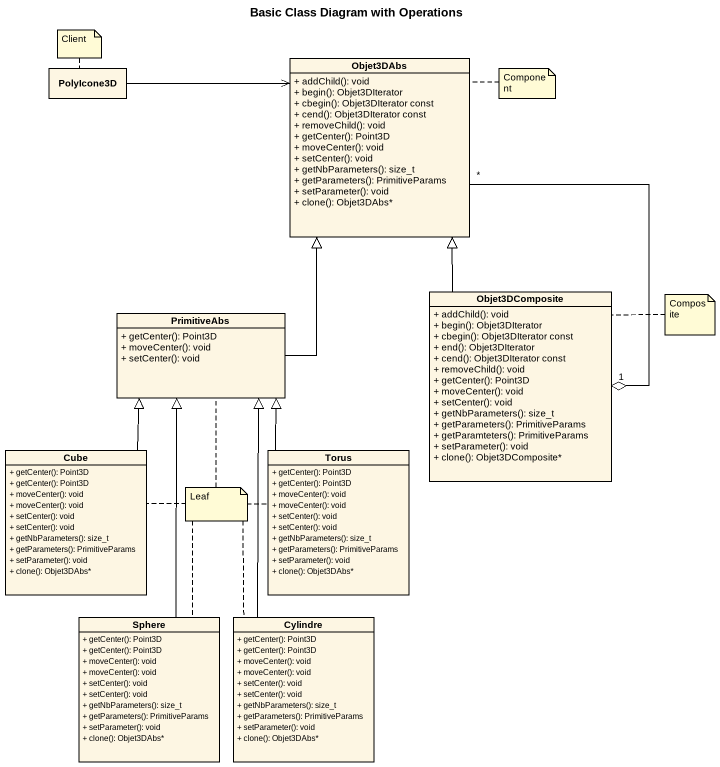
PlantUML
@startuml
title Basic Class Diagram with Operations
hide circle
hide empty members
skinparam classAttributeIconSize 0
class PolyIcone3D
class Objet3DAbs {
  + addChild(): void
  + begin(): Objet3DIterator
  + cbegin(): Objet3DIterator const
  + cend(): Objet3DIterator const
  + removeChild(): void
  + getCenter(): Point3D
  + moveCenter(): void
  + setCenter(): void
  + getNbParameters(): size_t
  + getParameters(): PrimitiveParams
  + setParameter(): void
  + clone(): Objet3DAbs*
}
class PrimitiveAbs {
  + getCenter(): Point3D
  + moveCenter(): void
  + setCenter(): void
}
class Objet3DComposite {
  + addChild(): void
  + begin(): Objet3DIterator
  + cbegin(): Objet3DIterator const
  + end(): Objet3DIterator
  + cend(): Objet3DIterator const
  + removeChild(): void
  + getCenter(): Point3D
  + moveCenter(): void
  + setCenter(): void
  + getNbParameters(): size_t
  + getParameters(): PrimitiveParams
  + getParamteters(): PrimitiveParams
  + setParameter(): void
  + clone(): Objet3DComposite*
}
class Cube {
  + getCenter(): Point3D
  + getCenter(): Point3D
  + moveCenter(): void
  + moveCenter(): void
  + setCenter(): void
  + setCenter(): void
  + getNbParameters(): size_t
  + getParameters(): PrimitiveParams
  + setParameter(): void
  + clone(): Objet3DAbs*
}
class Torus {
  + getCenter(): Point3D
  + getCenter(): Point3D
  + moveCenter(): void
  + moveCenter(): void
  + setCenter(): void
  + setCenter(): void
  + getNbParameters(): size_t
  + getParameters(): PrimitiveParams
  + setParameter(): void
  + clone(): Objet3DAbs*
}
class Sphere {
  + getCenter(): Point3D
  + getCenter(): Point3D
  + moveCenter(): void
  + moveCenter(): void
  + setCenter(): void
  + setCenter(): void
  + getNbParameters(): size_t
  + getParameters(): PrimitiveParams
  + setParameter(): void
  + clone(): Objet3DAbs*
}
class Cylindre {
  + getCenter(): Point3D
  + getCenter(): Point3D
  + moveCenter(): void
  + moveCenter(): void
  + setCenter(): void
  + setCenter(): void
  + getNbParameters(): size_t
  + getParameters(): PrimitiveParams
  + setParameter(): void
  + clone(): Objet3DAbs*
}
PolyIcone3D -right-> Objet3DAbs
Objet3DAbs "*" --o "1" Objet3DComposite
PrimitiveAbs -up-|> Objet3DAbs
Objet3DComposite -up-|> Objet3DAbs
Cube -up-|> PrimitiveAbs
Torus -up-|> PrimitiveAbs
Sphere -up-|> PrimitiveAbs
Cylindre -up-|> PrimitiveAbs
note top of PolyIcone3D : Client
note right of Objet3DAbs : Component
note right of Objet3DComposite : Composite
note as N4
  Leaf
end note
N4 .. Torus
N4 .. Cube
N4 .. Sphere
N4 .. Cylindre
N4 .. PrimitiveAbs
@enduml
